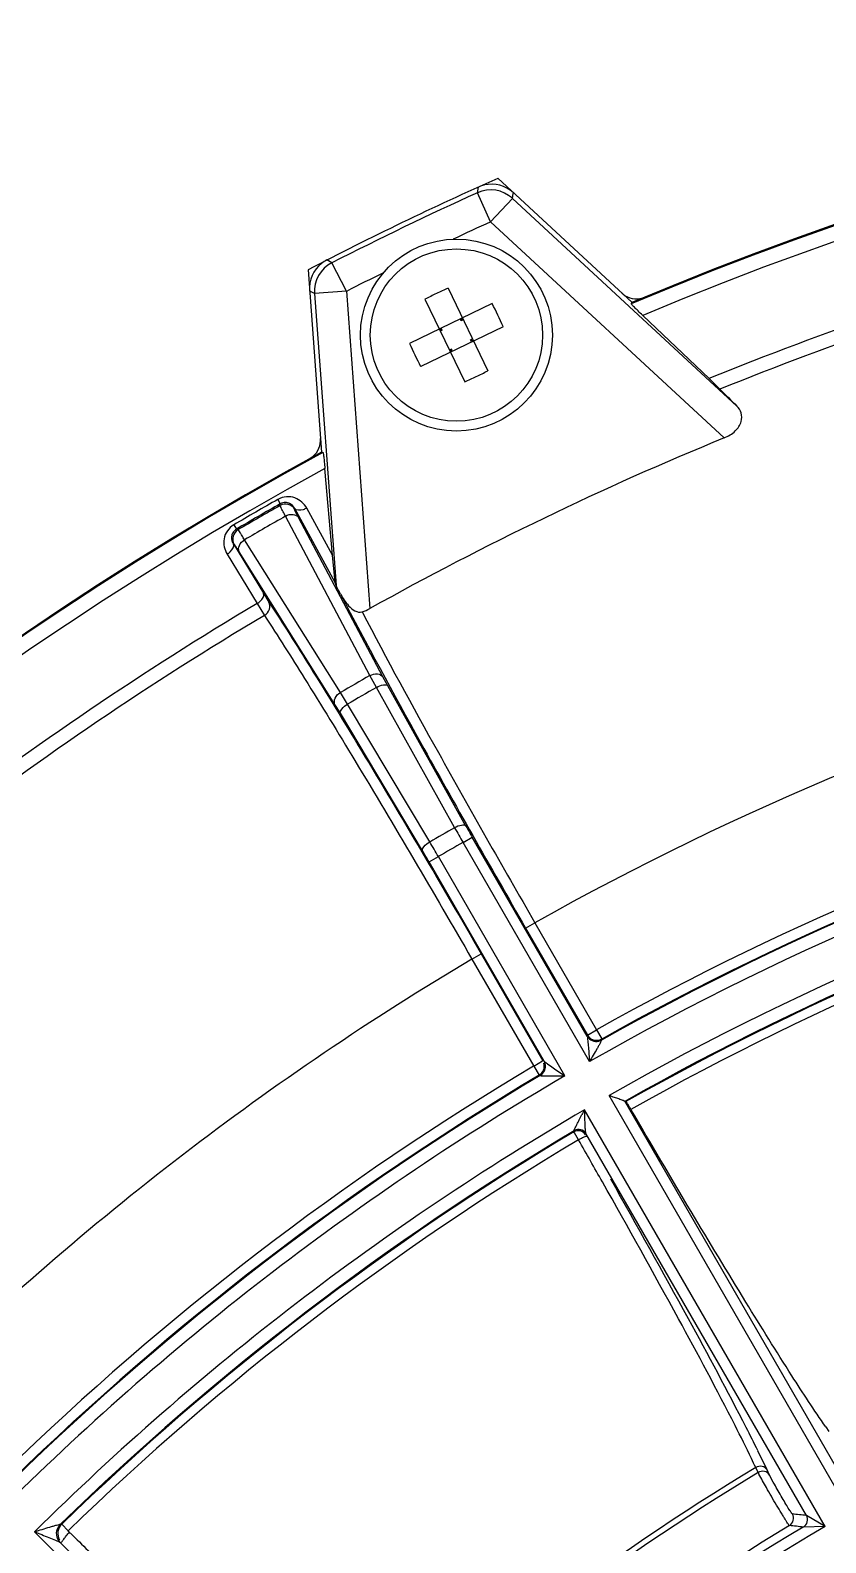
# Model space of a CAD drawing. Header units: millimetres. Extents: x -6 to 705, y -10 to 538.
# Drawn here: x 488.66 to 496.12, y 438.9 to 453.08 of the extents above; entities that cross this region are included whole.
import ezdxf

# ---------------------------------------------------------------- set-up
doc = ezdxf.new("R2010")
doc.units = ezdxf.units.MM
doc.layers.add('\\M+5D7DC\\M+5C4DA\\M+5BFF2\\M+5CFDF', color=7, linetype='Continuous', lineweight=50)

msp = doc.modelspace()

# ---------------------------------------------------------------- linework, layer by layer
at = {"color": 0, "linetype": 'Continuous', "lineweight": -3}
for p, q in [((492.853, 451.561), (492.862, 451.614)), ((494.303, 450.531), (493.044, 451.696)), ((492.977, 451.288), (492.853, 451.561)), ((492.977, 451.288), (493.181, 451.508)), ((493.181, 451.508), (493.188, 451.552)), ((495.286, 449.56), (493.181, 451.508)), ((493.188, 451.552), (493.19, 451.561)), ((495.167, 449.261), (492.977, 451.288)), ((491.489, 450.904), (491.442, 450.93)), ((491.625, 450.637), (491.489, 450.904)), ((491.264, 450.839), (491.39, 449.128)), ((491.285, 450.637), (491.279, 450.641)), ((491.287, 450.636), (491.285, 450.637)), ((491.326, 450.615), (491.287, 450.636)), ((491.625, 450.637), (491.326, 450.615)), ((491.326, 450.615), (491.527, 447.878)), ((491.625, 450.637), (491.844, 447.661)), ((492.577, 450.665), (492.95, 449.891)), ((492.99, 450.521), (492.216, 450.148)), ((492.361, 450.561), (492.734, 449.787)), ((494.296, 450.518), (494.303, 450.531)), ((492.702, 450.36), (492.694, 450.378)), ((492.702, 450.36), (492.712, 450.386)), ((492.72, 450.368), (492.702, 450.36)), ((494.403, 450.41), (495.025, 449.818)), ((493.095, 450.304), (492.321, 449.932)), ((492.522, 450.273), (492.495, 450.282)), ((492.522, 450.273), (492.504, 450.264)), ((492.522, 450.273), (492.513, 450.291)), ((492.807, 450.188), (492.789, 450.18)), ((492.609, 450.093), (492.591, 450.084)), ((492.609, 450.093), (492.599, 450.066)), ((492.617, 450.075), (492.609, 450.093)), ((492.798, 450.161), (492.789, 450.18)), ((492.789, 450.18), (492.816, 450.17)), ((495.025, 449.818), (495.127, 449.718)), ((491.39, 449.128), (491.404, 449.126)), ((491.494, 448.161), (491.422, 448.975)), ((490.981, 448.685), (491.004, 448.644)), ((491.003, 448.628), (491.004, 448.644)), ((491.845, 447.033), (491.053, 448.528)), ((491.52, 447.906), (491.139, 448.599)), ((491.139, 448.591), (491.139, 448.599)), ((491.967, 447.021), (491.175, 448.515)), ((491.494, 448.161), (491.252, 448.603)), ((490.569, 448.447), (490.593, 448.407)), ((490.608, 448.399), (490.593, 448.407)), ((490.564, 448.267), (490.846, 447.804)), ((490.572, 448.263), (490.564, 448.267)), ((491.568, 446.874), (490.669, 448.307)), ((490.505, 448.171), (490.786, 447.708)), ((491.517, 446.761), (490.619, 448.194)), ((491.512, 447.972), (491.494, 448.161)), ((490.846, 447.804), (490.897, 447.721)), ((491.527, 447.878), (491.52, 447.906)), ((490.786, 447.708), (490.855, 447.597)), ((491.907, 446.921), (491.845, 447.033)), ((492.013, 446.936), (491.967, 447.021)), ((492.745, 445.622), (492.013, 446.936)), ((491.634, 446.764), (491.568, 446.874)), ((492.639, 445.607), (491.907, 446.921)), ((491.568, 446.679), (491.517, 446.761)), ((492.339, 445.388), (491.568, 446.679)), ((492.406, 445.473), (491.634, 446.764)), ((492.718, 445.468), (492.804, 445.518)), ((493.882, 443.652), (492.804, 445.518)), ((493.904, 443.413), (492.718, 445.468)), ((492.4, 445.285), (492.487, 445.335)), ((493.478, 443.418), (492.4, 445.285)), ((493.673, 443.28), (492.487, 445.335)), ((493.305, 444.665), (493.392, 444.715)), ((493.305, 444.665), (493.885, 443.662)), ((493.392, 444.715), (493.971, 443.712)), ((492.801, 444.374), (492.888, 444.424)), ((492.801, 444.374), (493.381, 443.371)), ((492.888, 444.424), (493.467, 443.421)), ((493.885, 443.662), (493.971, 443.712)), ((493.971, 443.712), (494.02, 443.625)), ((494.02, 443.625), (494.017, 443.615)), ((493.381, 443.371), (493.464, 443.419)), ((493.381, 443.371), (493.432, 443.285)), ((493.432, 443.285), (493.441, 443.283)), ((496.345, 439.186), (494.088, 443.095)), ((496.114, 439.052), (493.857, 442.961)), ((493.859, 442.912), (493.857, 442.961)), ((496.382, 439.322), (494.235, 443.041)), ((494.247, 443.037), (494.235, 443.041)), ((493.758, 442.754), (493.76, 442.765)), ((493.762, 442.746), (493.758, 442.754)), ((493.801, 442.679), (493.762, 442.746)), ((495.938, 439.157), (493.871, 442.737)), ((496.12, 439.987), (496.149, 439.944)), ((495.571, 439.583), (495.483, 439.764)), ((495.485, 439.559), (495.463, 439.606)), ((495.593, 439.536), (495.571, 439.583)), ((496.114, 439.052), (495.938, 439.157)), ((491.891, 435.812), (488.7, 439.004)), ((488.943, 439.075), (488.955, 439.075)), ((488.954, 439.074), (489.015, 439.012)), ((489.037, 438.989), (489.015, 439.011)), ((496.114, 439.052), (495.91, 439.048)), ((491.808, 436.037), (488.941, 438.904))]:
    msp.add_line(p, q, dxfattribs=at)
for radius in [0.9, 0.808]:
    msp.add_circle((492.656, 450.226), radius, dxfattribs=at)
for centre, radius, start, end in [((506.93, 420.584), 32.491, 67.1169, 112.8831), ((506.93, 420.584), 32.5, 67.1362, 112.8638), ((506.93, 420.584), 32.35, 67.2172, 112.7828), ((506.93, 420.584), 34.07, 114.0532, 117.3754), ((492.986, 451.34), 0.3, 103.0142, 114.3361), ((492.986, 451.341), 0.3, 47.1924, 103.0847), ((506.93, 420.584), 34.025, 114.439, 116.9896), ((492.977, 451.288), 0.3, 47.2337, 114.4196), ((506.93, 420.584), 33.725, 114.439, 115.0974), ((491.578, 450.663), 0.3, 128.4648, 184.2363), ((491.625, 450.637), 0.3, 117.009, 184.1949), ((491.578, 450.663), 0.3, 117.0941, 128.5366), ((506.93, 420.584), 31.565, 105.7614, 112.1594), ((506.93, 420.584), 33.725, 116.3297, 116.9896), ((506.93, 420.584), 31.434, 105.7575, 112.0553), ((494.036, 447.36), 3.613, 115.7126, 117.6162), ((494.038, 447.356), 3.617, 113.8137, 115.7147), ((494.344, 450.765), 0.2, 227.2638, 238.3574), ((489.785, 448.844), 3.618, 23.8135, 27.6151), ((494.344, 450.765), 0.2, 238.2935, 292.6593), ((495.526, 451.609), 3.618, 203.8135, 207.6151), ((491.273, 453.097), 3.617, 293.8137, 295.7147), ((491.275, 453.092), 3.613, 295.7126, 297.6162), ((519.155, 473.703), 33.95, 224.9477, 225.3268), ((491.182, 449.242), 0.2, 309.7875, 4.2312), ((506.93, 420.584), 30.996, 112.3034, 119.1252), ((506.93, 420.584), 32.5, 118.5648, 164.0661), ((506.93, 420.584), 32.491, 118.5455, 164.0852), ((491.181, 449.242), 0.2, 298.8394, 309.8553), ((506.93, 420.584), 32.35, 118.6458, 163.9167), ((506.93, 420.584), 32.311, 119.5783, 120.4217), ((506.93, 420.584), 32.264, 119.5783, 120.4217), ((506.93, 420.584), 32.251, 119.5945, 120.4055), ((491.052, 448.541), 0.1, 30.1294, 119.509), ((506.93, 420.584), 32.139, 119.6054, 120.3946), ((490.658, 448.313), 0.1, 120.491, 209.8706), ((506.93, 420.584), 31.565, 120.7614, 134.2386), ((506.93, 420.584), 31.434, 120.7575, 134.2425), ((506.93, 420.584), 27.669, 105.7059, 119.2941), ((506.93, 420.584), 30.449, 119.6991, 120.3009), ((506.93, 420.584), 30.321, 119.7026, 120.2974), ((506.93, 420.584), 26.511, 105.7367, 119.2633), ((506.93, 420.584), 26.284, 105.2909, 119.7091), ((506.93, 420.584), 26.404, 105.722, 119.278), ((506.93, 420.584), 26.411, 105.7367, 119.2633), ((506.93, 420.584), 28.816, 119.7326, 120.2674), ((505.224, 452.67), 14.432, 209.3034, 209.9376), ((499.84, 449.581), 8.125, 209.1607, 210.0056), ((506.93, 420.584), 25.916, 105.295, 119.705), ((485.363, 441.223), 8.125, 29.9944, 30.8393), ((479.996, 438.105), 14.432, 30.0624, 30.6966), ((506.93, 420.584), 28.657, 119.7332, 120.2668), ((506.93, 420.584), 25.796, 105.7899, 119.4802), ((506.93, 420.584), 25.788, 105.8086, 119.4616), ((506.93, 420.584), 25.701, 105.8064, 119.4524), ((506.93, 420.584), 27.669, 120.7059, 134.2941), ((493.392, 443.369), 0.0993, 300.4783, 14.8062), ((506.93, 420.584), 26.511, 120.7367, 134.2633), ((506.93, 420.584), 26.284, 120.2909, 134.7091), ((506.93, 420.584), 26.411, 120.7367, 134.2633), ((506.93, 420.584), 26.404, 120.7221, 134.278), ((506.93, 420.584), 25.916, 120.2951, 134.705), ((513.059, 432.937), 21.661, 152.4337, 152.5694), ((506.93, 420.584), 25.796, 120.6996, 134.2101), ((506.93, 420.584), 25.788, 120.7182, 134.1914), ((506.93, 420.584), 25.701, 120.7202, 134.1936), ((493.798, 442.685), 0.08, 30.0676, 120.6507), ((392.439, 384.818), 116.714, 29.49654, 29.71885), ((479.764, 431.984), 17.539, 26.3338, 27.1258), ((506.93, 420.584), 22.211, 121.0825, 133.8133), ((506.93, 420.584), 22.159, 121.0962, 133.7993), ((496.364, 440.003), 0.984, 206.815, 207.8108), ((495.738, 439.131), 0.08, 301.1623, 29.963), ((491.277, 397.15), 42.264, 83.6683, 83.8473), ((495.869, 439.117), 0.08, 300.8534, 29.9254), ((570.654, 521.508), 116.063, 225.31495, 225.54352), ((506.93, 420.584), 21.403, 120.3572, 134.6428), ((506.93, 420.584), 21.503, 120.832, 134.0636), ((506.93, 420.584), 21.582, 121.1104, 133.786), ((491.192, 397.214), 42.099, 83.5659, 83.7451)]:
    msp.add_arc(centre, radius, start, end, dxfattribs=at)
for points, knots in [([(494.403, 450.41), (494.388, 450.424), (494.362, 450.45), (494.332, 450.479), (494.313, 450.498), (494.304, 450.508), (494.3, 450.514), (494.296, 450.517), (494.296, 450.518)], [0, 0, 0, 0, 0.40213, 0.719677, 0.837894, 0.92515, 0.979452, 1, 1, 1, 1]), ([(495.167, 449.261), (495.205, 449.277), (495.272, 449.316), (495.334, 449.404), (495.335, 449.496), (495.304, 449.542), (495.286, 449.56)], [0, 0, 0, 0, 0.320322, 0.588811, 0.801597, 1, 1, 1, 1]), ([(491.404, 449.126), (491.405, 449.125), (491.406, 449.12), (491.408, 449.113), (491.409, 449.1), (491.413, 449.074), (491.417, 449.031), (491.42, 448.995), (491.422, 448.975)], [0, 0, 0, 0, 0.020548, 0.07485, 0.162106, 0.280323, 0.59787, 1, 1, 1, 1]), ([(491.252, 448.603), (491.228, 448.645), (491.166, 448.701), (491.06, 448.716), (491.006, 448.699), (490.981, 448.685)], [0, 0, 0, 0, 0.468936, 0.726476, 1, 1, 1, 1]), ([(491.053, 448.528), (491.046, 448.541), (491.033, 448.564), (491.017, 448.594), (491.008, 448.614), (491.003, 448.624), (491.003, 448.628)], [0, 0, 0, 0, 0.400564, 0.706522, 0.908295, 1, 1, 1, 1]), ([(491.139, 448.599), (491.129, 448.619), (491.102, 448.647), (491.05, 448.66), (491.019, 448.652), (491.004, 448.644)], [0, 0, 0, 0, 0.426311, 0.681968, 1, 1, 1, 1]), ([(491.053, 448.528), (491.074, 448.54), (491.118, 448.553), (491.164, 448.532), (491.175, 448.515)], [0, 0, 0, 0, 0.554857, 1, 1, 1, 1]), ([(491.252, 448.603), (491.241, 448.597), (491.208, 448.582), (491.154, 448.577), (491.139, 448.599)], [0, 0, 0, 0, 0.323579, 1, 1, 1, 1]), ([(491.175, 448.515), (491.17, 448.525), (491.161, 448.543), (491.149, 448.565), (491.143, 448.58), (491.139, 448.588), (491.139, 448.591)], [0, 0, 0, 0, 0.399969, 0.705579, 0.907387, 1, 1, 1, 1]), ([(490.569, 448.447), (490.545, 448.433), (490.503, 448.394), (490.463, 448.296), (490.48, 448.213), (490.505, 448.171)], [0, 0, 0, 0, 0.272212, 0.529808, 1, 1, 1, 1]), ([(490.593, 448.407), (490.579, 448.398), (490.556, 448.375), (490.542, 448.324), (490.552, 448.286), (490.564, 448.267)], [0, 0, 0, 0, 0.315424, 0.572128, 1, 1, 1, 1]), ([(490.669, 448.307), (490.661, 448.319), (490.648, 448.341), (490.629, 448.37), (490.617, 448.388), (490.611, 448.398), (490.608, 448.399)], [0, 0, 0, 0, 0.400786, 0.706724, 0.908374, 1, 1, 1, 1]), ([(490.505, 448.171), (490.516, 448.178), (490.545, 448.199), (490.576, 448.244), (490.564, 448.267)], [0, 0, 0, 0, 0.323578, 1, 1, 1, 1]), ([(490.619, 448.194), (490.613, 448.204), (490.603, 448.22), (490.589, 448.242), (490.579, 448.255), (490.574, 448.262), (490.572, 448.263)], [0, 0, 0, 0, 0.400183, 0.705778, 0.907465, 1, 1, 1, 1]), ([(490.619, 448.194), (490.61, 448.212), (490.615, 448.262), (490.649, 448.294), (490.669, 448.307)], [0, 0, 0, 0, 0.445143, 1, 1, 1, 1]), ([(491.52, 447.906), (491.518, 447.914), (491.516, 447.936), (491.514, 447.958), (491.512, 447.972)], [0, 0, 0, 0, 0.372834, 1, 1, 1, 1]), ([(490.786, 447.708), (490.797, 447.714), (490.826, 447.736), (490.857, 447.78), (490.846, 447.804)], [0, 0, 0, 0, 0.323577, 1, 1, 1, 1]), ([(491.569, 447.797), (491.559, 447.814), (491.546, 447.842), (491.53, 447.868), (491.527, 447.878)], [0, 0, 0, 0, 0.642692, 1, 1, 1, 1]), ([(491.569, 447.797), (491.59, 447.758), (491.635, 447.686), (491.727, 447.616), (491.771, 447.63)], [0, 0, 0, 0, 0.489512, 1, 1, 1, 1]), ([(491.569, 447.797), (491.811, 447.329), (492.383, 446.281), (492.972, 445.242), (493.305, 444.665)], [0, 0, 0, 0, 0.442096, 1, 1, 1, 1]), ([(490.855, 447.597), (490.876, 447.61), (490.91, 447.648), (490.908, 447.701), (490.897, 447.721)], [0, 0, 0, 0, 0.526605, 1, 1, 1, 1]), ([(490.897, 447.721), (491.029, 447.521), (491.321, 447.058), (491.99, 445.963), (492.52, 445.062), (492.888, 444.424)], [0, 0, 0, 0, 0.186375, 0.426027, 1, 1, 1, 1]), ([(490.855, 447.597), (490.983, 447.402), (491.269, 446.95), (491.924, 445.879), (492.441, 444.998), (492.801, 444.374)], [0, 0, 0, 0, 0.18638, 0.426027, 1, 1, 1, 1]), ([(491.771, 447.63), (492.003, 447.187), (492.537, 446.211), (493.086, 445.245), (493.392, 444.715)], [0, 0, 0, 0, 0.450076, 1, 1, 1, 1]), ([(491.845, 447.033), (491.866, 447.045), (491.91, 447.059), (491.956, 447.037), (491.967, 447.021)], [0, 0, 0, 0, 0.554876, 1, 1, 1, 1]), ([(491.907, 446.921), (491.927, 446.933), (491.958, 446.947), (492.005, 446.948), (492.013, 446.936)], [0, 0, 0, 0, 0.631725, 1, 1, 1, 1]), ([(491.517, 446.761), (491.508, 446.779), (491.513, 446.829), (491.547, 446.861), (491.568, 446.874)], [0, 0, 0, 0, 0.445124, 1, 1, 1, 1]), ([(491.568, 446.679), (491.562, 446.692), (491.586, 446.732), (491.614, 446.752), (491.634, 446.764)], [0, 0, 0, 0, 0.368276, 1, 1, 1, 1]), ([(492.639, 445.607), (492.659, 445.619), (492.691, 445.633), (492.737, 445.634), (492.745, 445.622)], [0, 0, 0, 0, 0.631724, 1, 1, 1, 1]), ([(492.339, 445.388), (492.333, 445.4), (492.357, 445.441), (492.386, 445.461), (492.406, 445.473)], [0, 0, 0, 0, 0.368276, 1, 1, 1, 1]), ([(493.885, 443.662), (493.895, 443.644), (493.929, 443.613), (493.975, 443.61), (493.996, 443.615)], [0, 0, 0, 0, 0.499699, 1, 1, 1, 1]), ([(493.882, 443.651), (493.893, 443.633), (493.927, 443.603), (493.972, 443.6), (493.993, 443.605)], [0, 0, 0, 0, 0.498504, 1, 1, 1, 1]), ([(493.882, 443.651), (493.884, 443.646), (493.885, 443.631), (493.89, 443.597), (493.894, 443.545), (493.899, 443.48), (493.902, 443.436), (493.904, 443.413)], [0, 0, 0, 0, 0.069352, 0.179191, 0.438728, 0.716546, 1, 1, 1, 1]), ([(494.017, 443.615), (494.019, 443.616), (494.01, 443.597), (494.005, 443.587), (493.989, 443.559), (493.968, 443.523), (493.939, 443.473), (493.916, 443.434), (493.904, 443.413)], [0, 0, 0, 0, 0.036205, 0.135965, 0.262997, 0.402324, 0.697061, 1, 1, 1, 1]), ([(493.432, 443.285), (493.45, 443.296), (493.48, 443.331), (493.483, 443.377), (493.477, 443.397)], [0, 0, 0, 0, 0.499713, 1, 1, 1, 1]), ([(493.478, 443.418), (493.481, 443.413), (493.493, 443.405), (493.521, 443.384), (493.564, 443.355), (493.617, 443.318), (493.654, 443.293), (493.673, 443.28)], [0, 0, 0, 0, 0.069553, 0.179465, 0.438939, 0.716673, 1, 1, 1, 1]), ([(493.442, 443.283), (493.44, 443.281), (493.46, 443.28), (493.472, 443.28), (493.504, 443.279), (493.546, 443.279), (493.603, 443.28), (493.649, 443.28), (493.673, 443.28)], [0, 0, 0, 0, 0.035301, 0.134862, 0.261938, 0.401349, 0.696581, 1, 1, 1, 1]), ([(494.088, 443.095), (494.104, 443.09), (494.134, 443.08), (494.17, 443.068), (494.197, 443.059), (494.213, 443.053), (494.226, 443.048), (494.231, 443.043), (494.234, 443.042)], [0, 0, 0, 0, 0.314039, 0.611151, 0.743024, 0.857695, 0.951771, 1, 1, 1, 1]), ([(494.293, 442.964), (494.288, 442.973), (494.277, 442.991), (494.264, 443.014), (494.253, 443.027), (494.249, 443.037), (494.247, 443.037)], [0, 0, 0, 0, 0.382485, 0.700815, 0.914778, 1, 1, 1, 1]), ([(496.12, 439.987), (496.01, 440.144), (495.758, 440.532), (495.338, 441.207), (494.836, 442.04), (494.48, 442.644), (494.293, 442.964)], [0, 0, 0, 0, 0.164726, 0.397385, 0.682257, 1, 1, 1, 1]), ([(493.761, 442.766), (493.76, 442.765), (493.763, 442.777), (493.767, 442.784), (493.776, 442.804), (493.79, 442.831), (493.809, 442.869), (493.825, 442.9), (493.833, 442.916)], [0, 0, 0, 0, 0.028119, 0.115405, 0.236777, 0.375801, 0.679952, 1, 1, 1, 1]), ([(493.87, 442.738), (493.869, 442.742), (493.868, 442.751), (493.865, 442.776), (493.864, 442.813), (493.861, 442.862), (493.86, 442.895), (493.859, 442.912)], [0, 0, 0, 0, 0.063715, 0.166582, 0.422764, 0.706093, 1, 1, 1, 1]), ([(493.87, 442.738), (493.86, 442.756), (493.824, 442.783), (493.779, 442.776), (493.761, 442.766)], [0, 0, 0, 0, 0.498828, 1, 1, 1, 1]), ([(493.876, 442.71), (493.874, 442.711), (493.864, 442.708), (493.849, 442.703), (493.826, 442.692), (493.81, 442.684), (493.801, 442.679)], [0, 0, 0, 0, 0.097218, 0.316068, 0.632363, 1, 1, 1, 1]), ([(495.27, 439.999), (495.098, 440.336), (494.688, 441.101), (494.266, 441.859), (494.025, 442.285)], [0, 0, 0, 0, 0.436209, 1, 1, 1, 1]), ([(495.374, 439.981), (495.199, 440.324), (494.78, 441.103), (494.349, 441.875), (494.104, 442.309)], [0, 0, 0, 0, 0.436109, 1, 1, 1, 1]), ([(495.463, 439.606), (495.45, 439.634), (495.388, 439.766), (495.322, 439.897), (495.27, 439.999)], [0, 0, 0, 0, 0.213695, 1, 1, 1, 1]), ([(495.571, 439.583), (495.561, 439.599), (495.524, 439.625), (495.481, 439.617), (495.463, 439.606)], [0, 0, 0, 0, 0.486257, 1, 1, 1, 1]), ([(495.593, 439.536), (495.583, 439.553), (495.546, 439.578), (495.503, 439.57), (495.485, 439.559)], [0, 0, 0, 0, 0.486263, 1, 1, 1, 1]), ([(495.779, 439.063), (495.777, 439.063), (495.774, 439.069), (495.766, 439.078), (495.755, 439.096), (495.741, 439.118), (495.724, 439.146), (495.696, 439.192), (495.657, 439.256), (495.61, 439.336), (495.555, 439.433), (495.516, 439.502), (495.493, 439.544)], [0, 0, 0, 0, 0.00945, 0.03245, 0.068527, 0.116799, 0.17601, 0.244652, 0.402883, 0.57513, 0.743404, 1, 1, 1, 1]), ([(495.807, 439.171), (495.805, 439.171), (495.802, 439.176), (495.796, 439.183), (495.787, 439.197), (495.77, 439.224), (495.744, 439.266), (495.71, 439.324), (495.674, 439.386), (495.634, 439.457), (495.607, 439.506), (495.593, 439.536)], [0, 0, 0, 0, 0.010153, 0.034642, 0.072996, 0.124191, 0.258986, 0.423798, 0.599838, 0.766807, 1, 1, 1, 1]), ([(488.7, 439.004), (488.723, 439.011), (488.771, 439.026), (488.829, 439.044), (488.874, 439.057), (488.903, 439.066), (488.928, 439.072), (488.936, 439.074), (488.943, 439.075), (488.942, 439.074)], [0, 0, 0, 0, 0.295631, 0.584768, 0.723016, 0.851396, 0.957046, 0.98955, 1, 1, 1, 1]), ([(488.7, 439.004), (488.722, 438.995), (488.767, 438.977), (488.832, 438.951), (488.884, 438.93), (488.92, 438.914), (488.935, 438.908), (488.94, 438.904)], [0, 0, 0, 0, 0.278837, 0.553176, 0.812838, 0.925598, 1, 1, 1, 1]), ([(488.941, 438.904), (488.923, 438.922), (488.898, 438.973), (488.91, 439.027), (488.923, 439.05)], [0, 0, 0, 0, 0.499138, 1, 1, 1, 1]), ([(488.954, 439.075), (488.935, 439.057), (488.909, 439.007), (488.921, 438.952), (488.933, 438.929)], [0, 0, 0, 0, 0.499914, 1, 1, 1, 1]), ([(488.953, 438.904), (488.952, 438.905), (488.954, 438.909), (488.958, 438.915), (488.965, 438.924), (488.978, 438.941), (488.998, 438.967), (489.016, 438.989), (489.026, 439)], [0, 0, 0, 0, 0.028798, 0.090783, 0.185452, 0.309923, 0.629215, 1, 1, 1, 1])]:
    msp.add_open_spline(points, degree=3, knots=knots, dxfattribs=at)
for points in [[(491.771, 447.63), (491.797, 447.637), (491.821, 447.648), (491.844, 447.661)], [(493.993, 443.605), (494.001, 443.608), (494.009, 443.611), (494.017, 443.615)], [(493.996, 443.615), (494.004, 443.617), (494.012, 443.621), (494.02, 443.625)], [(493.488, 443.394), (493.485, 443.402), (493.482, 443.41), (493.478, 443.418)], [(488.923, 439.05), (488.929, 439.059), (488.935, 439.067), (488.943, 439.075)]]:
    msp.add_open_spline(points, degree=3, dxfattribs=at)
at = {"layer": '\\M+5D7DC\\M+5C4DA\\M+5BFF2\\M+5CFDF', "color": 0, "lineweight": -3}
msp.add_circle((506.93, 420.584), 20, dxfattribs=at)

doc.saveas('drawing.dxf')
